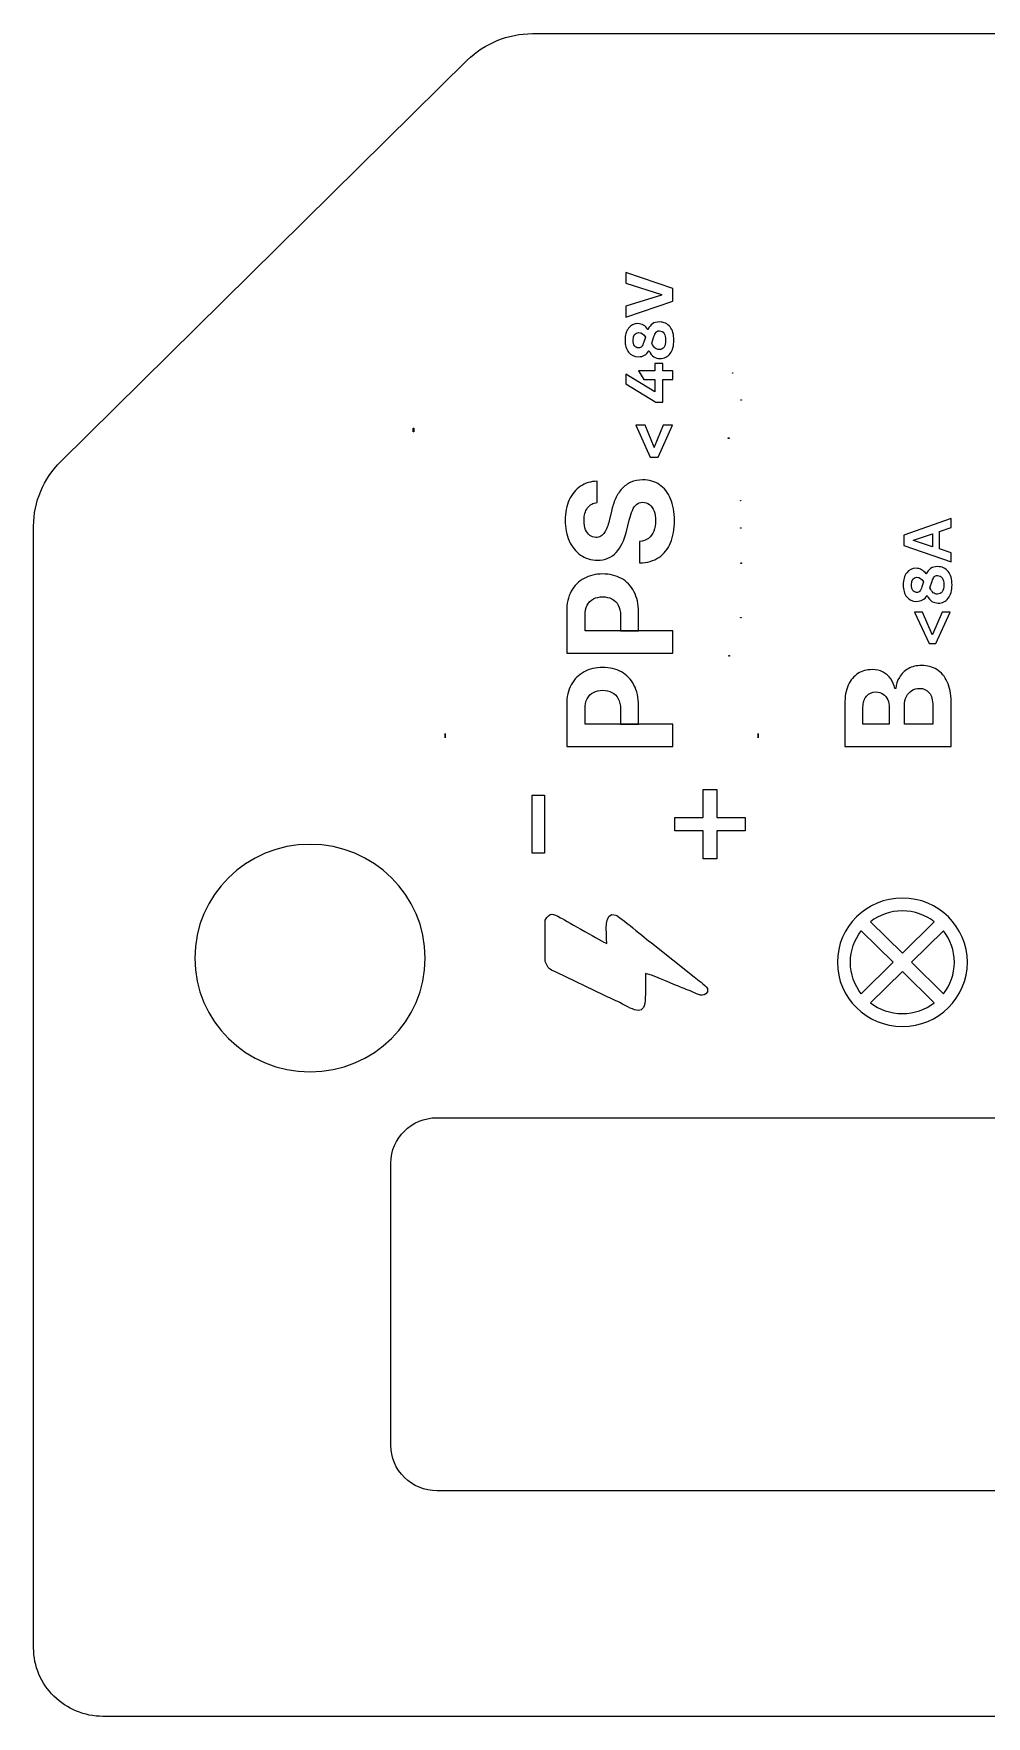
# Model space of a CAD drawing. Header units: millimetres. Extents: x -62 to 62, y -18 to 19.
# Drawn here: x -61.77 to -40.83, y -18.48 to 18.52 of the extents above; entities that cross this region are included whole.
import ezdxf
from ezdxf.lldxf.tags import DXFTag

# ---------------------------------------------------------------- set-up
doc = ezdxf.new("R2010")
doc.units = ezdxf.units.MM
doc.header["$MEASUREMENT"] = 0
doc.header["$XCLIPFRAME"] = 0
doc.layers.add('Layer 1', color=7, linetype='Continuous')
tags = doc.linetypes.add('New Line10', pattern=[0.2, 0.1, -0.1]).pattern_tags.tags
tags[6:7] = [DXFTag(74, 4), DXFTag(75, 0), DXFTag(340, '0'), DXFTag(46, 1.0), DXFTag(50, 0.0), DXFTag(44, 0.0), DXFTag(45, 0.0)]
tags[4:5] = [DXFTag(74, 4), DXFTag(75, 0), DXFTag(340, '0'), DXFTag(46, 1.0), DXFTag(50, 0.0), DXFTag(44, 0.0), DXFTag(45, 0.0)]
tags = doc.linetypes.add('New Line15', pattern=[0.2, 0.1, -0.1]).pattern_tags.tags
tags[6:7] = [DXFTag(74, 4), DXFTag(75, 0), DXFTag(340, '0'), DXFTag(46, 1.0), DXFTag(50, 0.0), DXFTag(44, 0.0), DXFTag(45, 0.0)]
tags[4:5] = [DXFTag(74, 4), DXFTag(75, 0), DXFTag(340, '0'), DXFTag(46, 1.0), DXFTag(50, 0.0), DXFTag(44, 0.0), DXFTag(45, 0.0)]
tags = doc.linetypes.add('New Line16', pattern=[0.2, 0.1, -0.1]).pattern_tags.tags
tags[6:7] = [DXFTag(74, 4), DXFTag(75, 0), DXFTag(340, '0'), DXFTag(46, 1.0), DXFTag(50, 0.0), DXFTag(44, 0.0), DXFTag(45, 0.0)]
tags[4:5] = [DXFTag(74, 4), DXFTag(75, 0), DXFTag(340, '0'), DXFTag(46, 1.0), DXFTag(50, 0.0), DXFTag(44, 0.0), DXFTag(45, 0.0)]
tags = doc.linetypes.add('New Line17', pattern=[0.2, 0.1, -0.1]).pattern_tags.tags
tags[6:7] = [DXFTag(74, 4), DXFTag(75, 0), DXFTag(340, '0'), DXFTag(46, 1.0), DXFTag(50, 0.0), DXFTag(44, 0.0), DXFTag(45, 0.0)]
tags[4:5] = [DXFTag(74, 4), DXFTag(75, 0), DXFTag(340, '0'), DXFTag(46, 1.0), DXFTag(50, 0.0), DXFTag(44, 0.0), DXFTag(45, 0.0)]
tags = doc.linetypes.add('New Line18', pattern=[0.2, 0.1, -0.1]).pattern_tags.tags
tags[6:7] = [DXFTag(74, 4), DXFTag(75, 0), DXFTag(340, '0'), DXFTag(46, 1.0), DXFTag(50, 0.0), DXFTag(44, 0.0), DXFTag(45, 0.0)]
tags[4:5] = [DXFTag(74, 4), DXFTag(75, 0), DXFTag(340, '0'), DXFTag(46, 1.0), DXFTag(50, 0.0), DXFTag(44, 0.0), DXFTag(45, 0.0)]
tags = doc.linetypes.add('New Line19', pattern=[0.2, 0.1, -0.1]).pattern_tags.tags
tags[6:7] = [DXFTag(74, 4), DXFTag(75, 0), DXFTag(340, '0'), DXFTag(46, 1.0), DXFTag(50, 0.0), DXFTag(44, 0.0), DXFTag(45, 0.0)]
tags[4:5] = [DXFTag(74, 4), DXFTag(75, 0), DXFTag(340, '0'), DXFTag(46, 1.0), DXFTag(50, 0.0), DXFTag(44, 0.0), DXFTag(45, 0.0)]
tags = doc.linetypes.add('New Line20', pattern=[0.2, 0.1, -0.1]).pattern_tags.tags
tags[6:7] = [DXFTag(74, 4), DXFTag(75, 0), DXFTag(340, '0'), DXFTag(46, 1.0), DXFTag(50, 0.0), DXFTag(44, 0.0), DXFTag(45, 0.0)]
tags[4:5] = [DXFTag(74, 4), DXFTag(75, 0), DXFTag(340, '0'), DXFTag(46, 1.0), DXFTag(50, 0.0), DXFTag(44, 0.0), DXFTag(45, 0.0)]
tags = doc.linetypes.add('New Line21', pattern=[0.2, 0.1, -0.1]).pattern_tags.tags
tags[6:7] = [DXFTag(74, 4), DXFTag(75, 0), DXFTag(340, '0'), DXFTag(46, 1.0), DXFTag(50, 0.0), DXFTag(44, 0.0), DXFTag(45, 0.0)]
tags[4:5] = [DXFTag(74, 4), DXFTag(75, 0), DXFTag(340, '0'), DXFTag(46, 1.0), DXFTag(50, 0.0), DXFTag(44, 0.0), DXFTag(45, 0.0)]
tags = doc.linetypes.add('New Line26', pattern=[0.2, 0.1, -0.1]).pattern_tags.tags
tags[6:7] = [DXFTag(74, 4), DXFTag(75, 0), DXFTag(340, '0'), DXFTag(46, 1.0), DXFTag(50, 0.0), DXFTag(44, 0.0), DXFTag(45, 0.0)]
tags[4:5] = [DXFTag(74, 4), DXFTag(75, 0), DXFTag(340, '0'), DXFTag(46, 1.0), DXFTag(50, 0.0), DXFTag(44, 0.0), DXFTag(45, 0.0)]
tags = doc.linetypes.add('New Line3', pattern=[0.2, 0.1, -0.1]).pattern_tags.tags
tags[6:7] = [DXFTag(74, 4), DXFTag(75, 0), DXFTag(340, '0'), DXFTag(46, 1.0), DXFTag(50, 0.0), DXFTag(44, 0.0), DXFTag(45, 0.0)]
tags[4:5] = [DXFTag(74, 4), DXFTag(75, 0), DXFTag(340, '0'), DXFTag(46, 1.0), DXFTag(50, 0.0), DXFTag(44, 0.0), DXFTag(45, 0.0)]
tags = doc.linetypes.add('New Line4', pattern=[0.2, 0.1, -0.1]).pattern_tags.tags
tags[6:7] = [DXFTag(74, 4), DXFTag(75, 0), DXFTag(340, '0'), DXFTag(46, 1.0), DXFTag(50, 0.0), DXFTag(44, 0.0), DXFTag(45, 0.0)]
tags[4:5] = [DXFTag(74, 4), DXFTag(75, 0), DXFTag(340, '0'), DXFTag(46, 1.0), DXFTag(50, 0.0), DXFTag(44, 0.0), DXFTag(45, 0.0)]
tags = doc.linetypes.add('New Line5', pattern=[0.2, 0.1, -0.1]).pattern_tags.tags
tags[6:7] = [DXFTag(74, 4), DXFTag(75, 0), DXFTag(340, '0'), DXFTag(46, 1.0), DXFTag(50, 0.0), DXFTag(44, 0.0), DXFTag(45, 0.0)]
tags[4:5] = [DXFTag(74, 4), DXFTag(75, 0), DXFTag(340, '0'), DXFTag(46, 1.0), DXFTag(50, 0.0), DXFTag(44, 0.0), DXFTag(45, 0.0)]
tags = doc.linetypes.add('New Line9', pattern=[0.2, 0.1, -0.1]).pattern_tags.tags
tags[6:7] = [DXFTag(74, 4), DXFTag(75, 0), DXFTag(340, '0'), DXFTag(46, 1.0), DXFTag(50, 0.0), DXFTag(44, 0.0), DXFTag(45, 0.0)]
tags[4:5] = [DXFTag(74, 4), DXFTag(75, 0), DXFTag(340, '0'), DXFTag(46, 1.0), DXFTag(50, 0.0), DXFTag(44, 0.0), DXFTag(45, 0.0)]
picture_1 = doc.add_image_def('image3.png', size_in_pixel=(57, 54))
picture_2 = doc.add_image_def('image4.png', size_in_pixel=(76, 69))
picture_3 = doc.add_image_def('image12.png', size_in_pixel=(70, 34))
picture_4 = doc.add_image_def('image13.png', size_in_pixel=(56, 50))
picture_5 = doc.add_image_def('image14.png', size_in_pixel=(56, 33))
picture_6 = doc.add_image_def('image15.png', size_in_pixel=(57, 52))
picture_7 = doc.add_image_def('image16.png', size_in_pixel=(56, 82))
picture_8 = doc.add_image_def('image17.png', size_in_pixel=(74, 55))
picture_9 = doc.add_image_def('image18.png', size_in_pixel=(7, 515))
picture_10 = doc.add_image_def('image19.png', size_in_pixel=(75, 415))
picture_11 = doc.add_image_def('image20.png', size_in_pixel=(7, 515))

msp = doc.modelspace()

# ---------------------------------------------------------------- linework, layer by layer
at = {"layer": 'Layer 1', "color": 1, "linetype": 'New Line20', "lineweight": 5}
msp.add_open_spline([(-52.241, 17.93), (-51.863, 18.304), (-51.345, 18.516), (-50.809, 18.516)], degree=3, dxfattribs=at)
at = {"layer": 'Layer 1', "color": 1, "linetype": 'New Line21', "lineweight": 5}
msp.add_open_spline([(-50.809, 18.516), (-50.809, 18.516), (50.768, 18.516), (50.768, 18.516)], degree=3, dxfattribs=at)
at = {"layer": 'Layer 1', "color": 1, "linetype": 'New Line19', "lineweight": 5}
msp.add_open_spline([(-61.18, 9.104), (-61.18, 9.104), (-52.241, 17.93), (-52.241, 17.93)], degree=3, dxfattribs=at)
at = {"layer": 'Layer 1'}
for points, knots in [([(-48.758, 12.521), (-48.758, 12.521), (-47.968, 12.769), (-47.968, 12.769), (-47.968, 12.769), (-47.968, 12.769), (-47.968, 12.778), (-47.968, 12.778), (-47.968, 12.778), (-47.968, 12.778), (-48.758, 13.027), (-48.758, 13.027), (-48.758, 13.027), (-48.758, 13.027), (-48.758, 13.267), (-48.758, 13.267), (-48.758, 13.267), (-48.758, 13.267), (-47.719, 12.914), (-47.719, 12.914), (-47.719, 12.914), (-47.719, 12.914), (-47.719, 12.634), (-47.719, 12.634), (-47.719, 12.634), (-47.719, 12.634), (-48.758, 12.28), (-48.758, 12.28), (-48.758, 12.28), (-48.758, 12.28), (-48.758, 12.521), (-48.758, 12.521)], [0, 0, 0, 0, 0.111111, 0.111111, 0.111111, 0.111111, 0.222222, 0.222222, 0.222222, 0.222222, 0.333333, 0.333333, 0.333333, 0.333333, 0.444444, 0.444444, 0.444444, 0.444444, 0.555556, 0.555556, 0.555556, 0.555556, 0.666667, 0.666667, 0.666667, 0.666667, 0.777778, 0.777778, 0.777778, 0.777778, 1, 1, 1, 1]), ([(-47.699, 11.775), (-47.699, 11.652), (-47.726, 11.554), (-47.781, 11.482), (-47.781, 11.482), (-47.836, 11.41), (-47.91, 11.374), (-48.005, 11.374), (-48.005, 11.374), (-48.056, 11.374), (-48.101, 11.387), (-48.141, 11.412), (-48.141, 11.412), (-48.18, 11.438), (-48.215, 11.48), (-48.246, 11.54), (-48.246, 11.54), (-48.246, 11.54), (-48.249, 11.54), (-48.249, 11.54), (-48.249, 11.54), (-48.301, 11.454), (-48.377, 11.412), (-48.477, 11.412), (-48.477, 11.412), (-48.571, 11.412), (-48.643, 11.445), (-48.694, 11.511), (-48.694, 11.511), (-48.747, 11.577), (-48.773, 11.665), (-48.773, 11.775), (-48.773, 11.775), (-48.773, 11.886), (-48.748, 11.974), (-48.696, 12.04), (-48.696, 12.04), (-48.646, 12.106), (-48.577, 12.139), (-48.491, 12.139), (-48.491, 12.139), (-48.399, 12.139), (-48.325, 12.097), (-48.27, 12.014), (-48.27, 12.014), (-48.27, 12.014), (-48.267, 12.014), (-48.267, 12.014), (-48.267, 12.014), (-48.242, 12.068), (-48.209, 12.108), (-48.169, 12.136), (-48.169, 12.136), (-48.128, 12.163), (-48.078, 12.176), (-48.018, 12.176), (-48.018, 12.176), (-47.918, 12.176), (-47.84, 12.14), (-47.783, 12.069), (-47.783, 12.069), (-47.727, 11.998), (-47.699, 11.9), (-47.699, 11.775)], [0, 0, 0, 0, 0.058824, 0.058824, 0.058824, 0.058824, 0.117647, 0.117647, 0.117647, 0.117647, 0.176471, 0.176471, 0.176471, 0.176471, 0.235294, 0.235294, 0.235294, 0.235294, 0.294118, 0.294118, 0.294118, 0.294118, 0.352941, 0.352941, 0.352941, 0.352941, 0.411765, 0.411765, 0.411765, 0.411765, 0.470588, 0.470588, 0.470588, 0.470588, 0.529412, 0.529412, 0.529412, 0.529412, 0.588235, 0.588235, 0.588235, 0.588235, 0.647059, 0.647059, 0.647059, 0.647059, 0.705882, 0.705882, 0.705882, 0.705882, 0.764706, 0.764706, 0.764706, 0.764706, 0.823529, 0.823529, 0.823529, 0.823529, 0.882353, 0.882353, 0.882353, 0.882353, 1, 1, 1, 1]), ([(-48.326, 11.842), (-48.362, 11.909), (-48.411, 11.942), (-48.471, 11.942), (-48.471, 11.942), (-48.552, 11.942), (-48.593, 11.887), (-48.593, 11.775), (-48.593, 11.775), (-48.593, 11.723), (-48.583, 11.682), (-48.563, 11.652), (-48.563, 11.652), (-48.543, 11.623), (-48.515, 11.608), (-48.477, 11.608), (-48.477, 11.608), (-48.449, 11.608), (-48.425, 11.618), (-48.407, 11.637), (-48.407, 11.637), (-48.389, 11.658), (-48.374, 11.689), (-48.361, 11.73), (-48.361, 11.73), (-48.361, 11.73), (-48.326, 11.842), (-48.326, 11.842)], [0, 0, 0, 0, 0.125, 0.125, 0.125, 0.125, 0.25, 0.25, 0.25, 0.25, 0.375, 0.375, 0.375, 0.375, 0.5, 0.5, 0.5, 0.5, 0.625, 0.625, 0.625, 0.625, 0.75, 0.75, 0.75, 0.75, 1, 1, 1, 1]), ([(-47.88, 11.775), (-47.88, 11.84), (-47.892, 11.89), (-47.916, 11.926), (-47.916, 11.926), (-47.941, 11.962), (-47.975, 11.98), (-48.019, 11.98), (-48.019, 11.98), (-48.051, 11.98), (-48.076, 11.97), (-48.093, 11.949), (-48.093, 11.949), (-48.111, 11.928), (-48.125, 11.898), (-48.138, 11.858), (-48.138, 11.858), (-48.138, 11.858), (-48.185, 11.707), (-48.185, 11.707), (-48.185, 11.707), (-48.162, 11.659), (-48.138, 11.625), (-48.111, 11.603), (-48.111, 11.603), (-48.085, 11.582), (-48.055, 11.571), (-48.021, 11.571), (-48.021, 11.571), (-47.975, 11.571), (-47.94, 11.588), (-47.916, 11.623), (-47.916, 11.623), (-47.892, 11.658), (-47.88, 11.709), (-47.88, 11.775)], [0, 0, 0, 0, 0.1, 0.1, 0.1, 0.1, 0.2, 0.2, 0.2, 0.2, 0.3, 0.3, 0.3, 0.3, 0.4, 0.4, 0.4, 0.4, 0.5, 0.5, 0.5, 0.5, 0.6, 0.6, 0.6, 0.6, 0.7, 0.7, 0.7, 0.7, 0.8, 0.8, 0.8, 0.8, 1, 1, 1, 1]), ([(-47.719, 10.91), (-47.719, 10.91), (-47.942, 10.91), (-47.942, 10.91), (-47.942, 10.91), (-47.942, 10.91), (-47.942, 10.41), (-47.942, 10.41), (-47.942, 10.41), (-47.942, 10.41), (-48.093, 10.41), (-48.093, 10.41), (-48.093, 10.41), (-48.093, 10.41), (-48.754, 10.814), (-48.754, 10.814), (-48.754, 10.814), (-48.754, 10.814), (-48.754, 11.03), (-48.754, 11.03), (-48.754, 11.03), (-48.754, 11.03), (-48.12, 10.642), (-48.12, 10.642), (-48.12, 10.642), (-48.12, 10.642), (-48.12, 10.91), (-48.12, 10.91), (-48.12, 10.91), (-48.12, 10.91), (-48.362, 10.91), (-48.362, 10.91), (-48.362, 10.91), (-48.362, 10.91), (-48.477, 11.105), (-48.477, 11.105), (-48.477, 11.105), (-48.477, 11.105), (-48.12, 11.105), (-48.12, 11.105), (-48.12, 11.105), (-48.12, 11.105), (-48.12, 11.261), (-48.12, 11.261), (-48.12, 11.261), (-48.12, 11.261), (-47.942, 11.261), (-47.942, 11.261), (-47.942, 11.261), (-47.942, 11.261), (-47.942, 11.105), (-47.942, 11.105), (-47.942, 11.105), (-47.942, 11.105), (-47.719, 11.105), (-47.719, 11.105), (-47.719, 11.105), (-47.719, 11.105), (-47.719, 10.91), (-47.719, 10.91)], [0, 0, 0, 0, 0.0625, 0.0625, 0.0625, 0.0625, 0.125, 0.125, 0.125, 0.125, 0.1875, 0.1875, 0.1875, 0.1875, 0.25, 0.25, 0.25, 0.25, 0.3125, 0.3125, 0.3125, 0.3125, 0.375, 0.375, 0.375, 0.375, 0.4375, 0.4375, 0.4375, 0.4375, 0.5, 0.5, 0.5, 0.5, 0.5625, 0.5625, 0.5625, 0.5625, 0.625, 0.625, 0.625, 0.625, 0.6875, 0.6875, 0.6875, 0.6875, 0.75, 0.75, 0.75, 0.75, 0.8125, 0.8125, 0.8125, 0.8125, 0.875, 0.875, 0.875, 0.875, 1, 1, 1, 1]), ([(-48.045, 9.204), (-48.045, 9.204), (-48.223, 9.204), (-48.223, 9.204), (-48.223, 9.204), (-48.223, 9.204), (-48.538, 9.91), (-48.538, 9.91), (-48.538, 9.91), (-48.538, 9.91), (-48.332, 9.91), (-48.332, 9.91), (-48.332, 9.91), (-48.332, 9.91), (-48.136, 9.427), (-48.136, 9.427), (-48.136, 9.427), (-48.136, 9.427), (-48.147, 9.433), (-48.147, 9.433), (-48.147, 9.433), (-48.147, 9.433), (-48.121, 9.433), (-48.121, 9.433), (-48.121, 9.433), (-48.121, 9.433), (-48.132, 9.427), (-48.132, 9.427), (-48.132, 9.427), (-48.132, 9.427), (-47.936, 9.91), (-47.936, 9.91), (-47.936, 9.91), (-47.936, 9.91), (-47.73, 9.91), (-47.73, 9.91), (-47.73, 9.91), (-47.73, 9.91), (-48.045, 9.204), (-48.045, 9.204)], [0, 0, 0, 0, 0.090909, 0.090909, 0.090909, 0.090909, 0.181818, 0.181818, 0.181818, 0.181818, 0.272727, 0.272727, 0.272727, 0.272727, 0.363636, 0.363636, 0.363636, 0.363636, 0.454545, 0.454545, 0.454545, 0.454545, 0.545455, 0.545455, 0.545455, 0.545455, 0.636364, 0.636364, 0.636364, 0.636364, 0.727273, 0.727273, 0.727273, 0.727273, 0.818182, 0.818182, 0.818182, 0.818182, 1, 1, 1, 1]), ([(-49.384, 8.205), (-49.476, 8.196), (-49.547, 8.158), (-49.598, 8.089), (-49.598, 8.089), (-49.649, 8.021), (-49.675, 7.928), (-49.675, 7.811), (-49.675, 7.811), (-49.675, 7.731), (-49.663, 7.664), (-49.641, 7.609), (-49.641, 7.609), (-49.619, 7.554), (-49.588, 7.512), (-49.548, 7.483), (-49.548, 7.483), (-49.509, 7.454), (-49.464, 7.44), (-49.413, 7.44), (-49.413, 7.44), (-49.372, 7.438), (-49.335, 7.447), (-49.304, 7.466), (-49.304, 7.466), (-49.273, 7.485), (-49.246, 7.512), (-49.223, 7.546), (-49.223, 7.546), (-49.201, 7.58), (-49.181, 7.619), (-49.165, 7.663), (-49.165, 7.663), (-49.149, 7.707), (-49.135, 7.755), (-49.123, 7.805), (-49.123, 7.805), (-49.123, 7.805), (-49.073, 8.013), (-49.073, 8.013), (-49.073, 8.013), (-49.05, 8.113), (-49.02, 8.206), (-48.982, 8.29), (-48.982, 8.29), (-48.944, 8.374), (-48.897, 8.447), (-48.842, 8.509), (-48.842, 8.509), (-48.786, 8.57), (-48.721, 8.618), (-48.645, 8.652), (-48.645, 8.652), (-48.57, 8.687), (-48.484, 8.704), (-48.386, 8.705), (-48.386, 8.705), (-48.243, 8.704), (-48.119, 8.668), (-48.014, 8.597), (-48.014, 8.597), (-47.91, 8.526), (-47.829, 8.424), (-47.771, 8.29), (-47.771, 8.29), (-47.714, 8.157), (-47.685, 7.997), (-47.685, 7.809), (-47.685, 7.809), (-47.685, 7.622), (-47.714, 7.46), (-47.772, 7.321), (-47.772, 7.321), (-47.83, 7.184), (-47.916, 7.077), (-48.029, 6.999), (-48.029, 6.999), (-48.143, 6.922), (-48.284, 6.882), (-48.452, 6.878), (-48.452, 6.878), (-48.452, 6.878), (-48.452, 7.351), (-48.452, 7.351), (-48.452, 7.351), (-48.374, 7.356), (-48.309, 7.378), (-48.256, 7.417), (-48.256, 7.417), (-48.204, 7.457), (-48.165, 7.51), (-48.139, 7.576), (-48.139, 7.576), (-48.113, 7.643), (-48.1, 7.719), (-48.1, 7.803), (-48.1, 7.803), (-48.1, 7.886), (-48.112, 7.957), (-48.136, 8.018), (-48.136, 8.018), (-48.161, 8.08), (-48.194, 8.127), (-48.238, 8.161), (-48.238, 8.161), (-48.281, 8.195), (-48.331, 8.212), (-48.387, 8.212), (-48.387, 8.212), (-48.44, 8.212), (-48.484, 8.197), (-48.52, 8.166), (-48.52, 8.166), (-48.556, 8.136), (-48.586, 8.091), (-48.611, 8.033), (-48.611, 8.033), (-48.636, 7.975), (-48.659, 7.904), (-48.68, 7.82), (-48.68, 7.82), (-48.68, 7.82), (-48.744, 7.568), (-48.744, 7.568), (-48.744, 7.568), (-48.791, 7.374), (-48.866, 7.22), (-48.968, 7.107), (-48.968, 7.107), (-49.07, 6.995), (-49.208, 6.939), (-49.38, 6.939), (-49.38, 6.939), (-49.522, 6.939), (-49.646, 6.976), (-49.751, 7.051), (-49.751, 7.051), (-49.857, 7.127), (-49.94, 7.231), (-49.999, 7.363), (-49.999, 7.363), (-50.058, 7.495), (-50.088, 7.646), (-50.088, 7.814), (-50.088, 7.814), (-50.088, 7.986), (-50.058, 8.135), (-49.999, 8.263), (-49.999, 8.263), (-49.94, 8.391), (-49.857, 8.491), (-49.751, 8.563), (-49.751, 8.563), (-49.646, 8.634), (-49.523, 8.671), (-49.384, 8.673), (-49.384, 8.673), (-49.384, 8.673), (-49.384, 8.205), (-49.384, 8.205)], [0, 0, 0, 0, 0.02439, 0.02439, 0.02439, 0.02439, 0.04878, 0.04878, 0.04878, 0.04878, 0.073171, 0.073171, 0.073171, 0.073171, 0.097561, 0.097561, 0.097561, 0.097561, 0.121951, 0.121951, 0.121951, 0.121951, 0.146341, 0.146341, 0.146341, 0.146341, 0.170732, 0.170732, 0.170732, 0.170732, 0.195122, 0.195122, 0.195122, 0.195122, 0.219512, 0.219512, 0.219512, 0.219512, 0.243902, 0.243902, 0.243902, 0.243902, 0.268293, 0.268293, 0.268293, 0.268293, 0.292683, 0.292683, 0.292683, 0.292683, 0.317073, 0.317073, 0.317073, 0.317073, 0.341463, 0.341463, 0.341463, 0.341463, 0.365854, 0.365854, 0.365854, 0.365854, 0.390244, 0.390244, 0.390244, 0.390244, 0.414634, 0.414634, 0.414634, 0.414634, 0.439024, 0.439024, 0.439024, 0.439024, 0.463415, 0.463415, 0.463415, 0.463415, 0.487805, 0.487805, 0.487805, 0.487805, 0.512195, 0.512195, 0.512195, 0.512195, 0.536585, 0.536585, 0.536585, 0.536585, 0.560976, 0.560976, 0.560976, 0.560976, 0.585366, 0.585366, 0.585366, 0.585366, 0.609756, 0.609756, 0.609756, 0.609756, 0.634146, 0.634146, 0.634146, 0.634146, 0.658537, 0.658537, 0.658537, 0.658537, 0.682927, 0.682927, 0.682927, 0.682927, 0.707317, 0.707317, 0.707317, 0.707317, 0.731707, 0.731707, 0.731707, 0.731707, 0.756098, 0.756098, 0.756098, 0.756098, 0.780488, 0.780488, 0.780488, 0.780488, 0.804878, 0.804878, 0.804878, 0.804878, 0.829268, 0.829268, 0.829268, 0.829268, 0.853659, 0.853659, 0.853659, 0.853659, 0.878049, 0.878049, 0.878049, 0.878049, 0.902439, 0.902439, 0.902439, 0.902439, 0.926829, 0.926829, 0.926829, 0.926829, 0.95122, 0.95122, 0.95122, 0.95122, 1, 1, 1, 1]), ([(-41.861, 7.571), (-41.861, 7.571), (-41.861, 7.185), (-41.861, 7.185), (-41.861, 7.185), (-41.861, 7.185), (-41.605, 7.1), (-41.605, 7.1), (-41.605, 7.1), (-41.605, 7.1), (-41.605, 6.902), (-41.605, 6.902), (-41.605, 6.902), (-41.605, 6.902), (-42.644, 7.263), (-42.644, 7.263), (-42.644, 7.263), (-42.644, 7.263), (-42.644, 7.492), (-42.644, 7.492), (-42.644, 7.492), (-42.644, 7.492), (-41.605, 7.854), (-41.605, 7.854), (-41.605, 7.854), (-41.605, 7.854), (-41.605, 7.656), (-41.605, 7.656), (-41.605, 7.656), (-41.605, 7.656), (-41.861, 7.571), (-41.861, 7.571)], [0, 0, 0, 0, 0.111111, 0.111111, 0.111111, 0.111111, 0.222222, 0.222222, 0.222222, 0.222222, 0.333333, 0.333333, 0.333333, 0.333333, 0.444444, 0.444444, 0.444444, 0.444444, 0.555556, 0.555556, 0.555556, 0.555556, 0.666667, 0.666667, 0.666667, 0.666667, 0.777778, 0.777778, 0.777778, 0.777778, 1, 1, 1, 1]), ([(-42.012, 7.235), (-42.012, 7.235), (-42.012, 7.52), (-42.012, 7.52), (-42.012, 7.52), (-42.012, 7.52), (-42.43, 7.381), (-42.43, 7.381), (-42.43, 7.381), (-42.43, 7.381), (-42.43, 7.373), (-42.43, 7.373), (-42.43, 7.373), (-42.43, 7.373), (-42.012, 7.235), (-42.012, 7.235)], [0, 0, 0, 0, 0.2, 0.2, 0.2, 0.2, 0.4, 0.4, 0.4, 0.4, 0.6, 0.6, 0.6, 0.6, 1, 1, 1, 1]), ([(-41.585, 6.396), (-41.585, 6.273), (-41.612, 6.175), (-41.667, 6.102), (-41.667, 6.102), (-41.722, 6.031), (-41.796, 5.995), (-41.89, 5.995), (-41.89, 5.995), (-41.942, 5.995), (-41.987, 6.008), (-42.027, 6.033), (-42.027, 6.033), (-42.066, 6.059), (-42.101, 6.101), (-42.132, 6.161), (-42.132, 6.161), (-42.132, 6.161), (-42.135, 6.161), (-42.135, 6.161), (-42.135, 6.161), (-42.187, 6.075), (-42.263, 6.033), (-42.364, 6.033), (-42.364, 6.033), (-42.457, 6.033), (-42.529, 6.066), (-42.58, 6.132), (-42.58, 6.132), (-42.633, 6.198), (-42.659, 6.286), (-42.659, 6.396), (-42.659, 6.396), (-42.659, 6.506), (-42.633, 6.595), (-42.582, 6.661), (-42.582, 6.661), (-42.532, 6.727), (-42.463, 6.76), (-42.377, 6.76), (-42.377, 6.76), (-42.285, 6.76), (-42.211, 6.718), (-42.157, 6.635), (-42.157, 6.635), (-42.157, 6.635), (-42.153, 6.635), (-42.153, 6.635), (-42.153, 6.635), (-42.128, 6.689), (-42.095, 6.729), (-42.055, 6.756), (-42.055, 6.756), (-42.014, 6.784), (-41.964, 6.797), (-41.904, 6.797), (-41.904, 6.797), (-41.804, 6.797), (-41.726, 6.761), (-41.669, 6.69), (-41.669, 6.69), (-41.613, 6.619), (-41.585, 6.521), (-41.585, 6.396)], [0, 0, 0, 0, 0.058824, 0.058824, 0.058824, 0.058824, 0.117647, 0.117647, 0.117647, 0.117647, 0.176471, 0.176471, 0.176471, 0.176471, 0.235294, 0.235294, 0.235294, 0.235294, 0.294118, 0.294118, 0.294118, 0.294118, 0.352941, 0.352941, 0.352941, 0.352941, 0.411765, 0.411765, 0.411765, 0.411765, 0.470588, 0.470588, 0.470588, 0.470588, 0.529412, 0.529412, 0.529412, 0.529412, 0.588235, 0.588235, 0.588235, 0.588235, 0.647059, 0.647059, 0.647059, 0.647059, 0.705882, 0.705882, 0.705882, 0.705882, 0.764706, 0.764706, 0.764706, 0.764706, 0.823529, 0.823529, 0.823529, 0.823529, 0.882353, 0.882353, 0.882353, 0.882353, 1, 1, 1, 1]), ([(-47.719, 4.897), (-47.719, 4.897), (-50.056, 4.897), (-50.056, 4.897), (-50.056, 4.897), (-50.056, 4.897), (-50.056, 5.808), (-50.056, 5.808), (-50.056, 5.808), (-50.056, 5.983), (-50.022, 6.132), (-49.955, 6.256), (-49.955, 6.256), (-49.888, 6.379), (-49.794, 6.473), (-49.675, 6.537), (-49.675, 6.537), (-49.556, 6.603), (-49.419, 6.636), (-49.264, 6.636), (-49.264, 6.636), (-49.109, 6.636), (-48.972, 6.603), (-48.853, 6.537), (-48.853, 6.537), (-48.734, 6.47), (-48.642, 6.374), (-48.576, 6.249), (-48.576, 6.249), (-48.51, 6.124), (-48.477, 5.973), (-48.477, 5.796), (-48.477, 5.796), (-48.477, 5.796), (-48.477, 5.385), (-48.477, 5.385), (-48.477, 5.385), (-48.477, 5.385), (-48.873, 5.385), (-48.873, 5.385), (-48.873, 5.385), (-48.873, 5.385), (-48.873, 5.717), (-48.873, 5.717), (-48.873, 5.717), (-48.873, 5.811), (-48.889, 5.888), (-48.922, 5.949), (-48.922, 5.949), (-48.955, 6.011), (-49.001, 6.056), (-49.06, 6.087), (-49.06, 6.087), (-49.119, 6.117), (-49.187, 6.133), (-49.264, 6.133), (-49.264, 6.133), (-49.342, 6.133), (-49.409, 6.117), (-49.467, 6.087), (-49.467, 6.087), (-49.526, 6.056), (-49.571, 6.011), (-49.603, 5.949), (-49.603, 5.949), (-49.636, 5.887), (-49.652, 5.809), (-49.652, 5.714), (-49.652, 5.714), (-49.652, 5.714), (-49.652, 5.385), (-49.652, 5.385), (-49.652, 5.385), (-49.652, 5.385), (-47.719, 5.385), (-47.719, 5.385), (-47.719, 5.385), (-47.719, 5.385), (-47.719, 4.897), (-47.719, 4.897)], [0, 0, 0, 0, 0.047619, 0.047619, 0.047619, 0.047619, 0.095238, 0.095238, 0.095238, 0.095238, 0.142857, 0.142857, 0.142857, 0.142857, 0.190476, 0.190476, 0.190476, 0.190476, 0.238095, 0.238095, 0.238095, 0.238095, 0.285714, 0.285714, 0.285714, 0.285714, 0.333333, 0.333333, 0.333333, 0.333333, 0.380952, 0.380952, 0.380952, 0.380952, 0.428571, 0.428571, 0.428571, 0.428571, 0.47619, 0.47619, 0.47619, 0.47619, 0.52381, 0.52381, 0.52381, 0.52381, 0.571429, 0.571429, 0.571429, 0.571429, 0.619048, 0.619048, 0.619048, 0.619048, 0.666667, 0.666667, 0.666667, 0.666667, 0.714286, 0.714286, 0.714286, 0.714286, 0.761905, 0.761905, 0.761905, 0.761905, 0.809524, 0.809524, 0.809524, 0.809524, 0.857143, 0.857143, 0.857143, 0.857143, 0.904762, 0.904762, 0.904762, 0.904762, 1, 1, 1, 1]), ([(-42.212, 6.463), (-42.249, 6.53), (-42.297, 6.563), (-42.357, 6.563), (-42.357, 6.563), (-42.438, 6.563), (-42.479, 6.508), (-42.479, 6.396), (-42.479, 6.396), (-42.479, 6.344), (-42.469, 6.303), (-42.449, 6.273), (-42.449, 6.273), (-42.429, 6.244), (-42.401, 6.229), (-42.364, 6.229), (-42.364, 6.229), (-42.335, 6.229), (-42.312, 6.239), (-42.293, 6.258), (-42.293, 6.258), (-42.276, 6.279), (-42.26, 6.31), (-42.247, 6.351), (-42.247, 6.351), (-42.247, 6.351), (-42.212, 6.463), (-42.212, 6.463)], [0, 0, 0, 0, 0.125, 0.125, 0.125, 0.125, 0.25, 0.25, 0.25, 0.25, 0.375, 0.375, 0.375, 0.375, 0.5, 0.5, 0.5, 0.5, 0.625, 0.625, 0.625, 0.625, 0.75, 0.75, 0.75, 0.75, 1, 1, 1, 1]), ([(-41.766, 6.396), (-41.766, 6.461), (-41.778, 6.511), (-41.802, 6.547), (-41.802, 6.547), (-41.827, 6.583), (-41.861, 6.601), (-41.905, 6.601), (-41.905, 6.601), (-41.937, 6.601), (-41.962, 6.59), (-41.979, 6.57), (-41.979, 6.57), (-41.997, 6.549), (-42.011, 6.519), (-42.023, 6.479), (-42.023, 6.479), (-42.023, 6.479), (-42.071, 6.328), (-42.071, 6.328), (-42.071, 6.328), (-42.048, 6.28), (-42.023, 6.246), (-41.997, 6.224), (-41.997, 6.224), (-41.971, 6.202), (-41.941, 6.192), (-41.907, 6.192), (-41.907, 6.192), (-41.861, 6.192), (-41.826, 6.209), (-41.802, 6.244), (-41.802, 6.244), (-41.778, 6.279), (-41.766, 6.33), (-41.766, 6.396)], [0, 0, 0, 0, 0.1, 0.1, 0.1, 0.1, 0.2, 0.2, 0.2, 0.2, 0.3, 0.3, 0.3, 0.3, 0.4, 0.4, 0.4, 0.4, 0.5, 0.5, 0.5, 0.5, 0.6, 0.6, 0.6, 0.6, 0.7, 0.7, 0.7, 0.7, 0.8, 0.8, 0.8, 0.8, 1, 1, 1, 1]), ([(-41.944, 5.108), (-41.944, 5.108), (-42.09, 5.108), (-42.09, 5.108), (-42.09, 5.108), (-42.09, 5.108), (-42.411, 5.793), (-42.411, 5.793), (-42.411, 5.793), (-42.411, 5.793), (-42.231, 5.793), (-42.231, 5.793), (-42.231, 5.793), (-42.231, 5.793), (-42.019, 5.306), (-42.019, 5.306), (-42.019, 5.306), (-42.019, 5.306), (-42.029, 5.312), (-42.029, 5.312), (-42.029, 5.312), (-42.029, 5.312), (-42.005, 5.312), (-42.005, 5.312), (-42.005, 5.312), (-42.005, 5.312), (-42.015, 5.306), (-42.015, 5.306), (-42.015, 5.306), (-42.015, 5.306), (-41.803, 5.793), (-41.803, 5.793), (-41.803, 5.793), (-41.803, 5.793), (-41.623, 5.793), (-41.623, 5.793), (-41.623, 5.793), (-41.623, 5.793), (-41.944, 5.108), (-41.944, 5.108)], [0, 0, 0, 0, 0.090909, 0.090909, 0.090909, 0.090909, 0.181818, 0.181818, 0.181818, 0.181818, 0.272727, 0.272727, 0.272727, 0.272727, 0.363636, 0.363636, 0.363636, 0.363636, 0.454545, 0.454545, 0.454545, 0.454545, 0.545455, 0.545455, 0.545455, 0.545455, 0.636364, 0.636364, 0.636364, 0.636364, 0.727273, 0.727273, 0.727273, 0.727273, 0.818182, 0.818182, 0.818182, 0.818182, 1, 1, 1, 1]), ([(-47.719, 2.841), (-47.719, 2.841), (-50.056, 2.841), (-50.056, 2.841), (-50.056, 2.841), (-50.056, 2.841), (-50.056, 3.752), (-50.056, 3.752), (-50.056, 3.752), (-50.056, 3.928), (-50.022, 4.077), (-49.955, 4.2), (-49.955, 4.2), (-49.888, 4.323), (-49.794, 4.417), (-49.675, 4.482), (-49.675, 4.482), (-49.556, 4.547), (-49.419, 4.58), (-49.264, 4.58), (-49.264, 4.58), (-49.109, 4.58), (-48.972, 4.547), (-48.853, 4.481), (-48.853, 4.481), (-48.734, 4.415), (-48.642, 4.319), (-48.576, 4.193), (-48.576, 4.193), (-48.51, 4.068), (-48.477, 3.917), (-48.477, 3.74), (-48.477, 3.74), (-48.477, 3.74), (-48.477, 3.33), (-48.477, 3.33), (-48.477, 3.33), (-48.477, 3.33), (-48.873, 3.33), (-48.873, 3.33), (-48.873, 3.33), (-48.873, 3.33), (-48.873, 3.661), (-48.873, 3.661), (-48.873, 3.661), (-48.873, 3.755), (-48.889, 3.832), (-48.922, 3.893), (-48.922, 3.893), (-48.955, 3.955), (-49.001, 4.001), (-49.06, 4.031), (-49.06, 4.031), (-49.119, 4.062), (-49.187, 4.077), (-49.264, 4.077), (-49.264, 4.077), (-49.342, 4.077), (-49.409, 4.062), (-49.467, 4.031), (-49.467, 4.031), (-49.526, 4.001), (-49.571, 3.955), (-49.603, 3.893), (-49.603, 3.893), (-49.636, 3.832), (-49.652, 3.753), (-49.652, 3.659), (-49.652, 3.659), (-49.652, 3.659), (-49.652, 3.33), (-49.652, 3.33), (-49.652, 3.33), (-49.652, 3.33), (-47.719, 3.33), (-47.719, 3.33), (-47.719, 3.33), (-47.719, 3.33), (-47.719, 2.841), (-47.719, 2.841)], [0, 0, 0, 0, 0.047619, 0.047619, 0.047619, 0.047619, 0.095238, 0.095238, 0.095238, 0.095238, 0.142857, 0.142857, 0.142857, 0.142857, 0.190476, 0.190476, 0.190476, 0.190476, 0.238095, 0.238095, 0.238095, 0.238095, 0.285714, 0.285714, 0.285714, 0.285714, 0.333333, 0.333333, 0.333333, 0.333333, 0.380952, 0.380952, 0.380952, 0.380952, 0.428571, 0.428571, 0.428571, 0.428571, 0.47619, 0.47619, 0.47619, 0.47619, 0.52381, 0.52381, 0.52381, 0.52381, 0.571429, 0.571429, 0.571429, 0.571429, 0.619048, 0.619048, 0.619048, 0.619048, 0.666667, 0.666667, 0.666667, 0.666667, 0.714286, 0.714286, 0.714286, 0.714286, 0.761905, 0.761905, 0.761905, 0.761905, 0.809524, 0.809524, 0.809524, 0.809524, 0.857143, 0.857143, 0.857143, 0.857143, 0.904762, 0.904762, 0.904762, 0.904762, 1, 1, 1, 1]), ([(-41.605, 2.841), (-41.605, 2.841), (-43.942, 2.841), (-43.942, 2.841), (-43.942, 2.841), (-43.942, 2.841), (-43.942, 3.766), (-43.942, 3.766), (-43.942, 3.766), (-43.942, 3.936), (-43.917, 4.077), (-43.866, 4.191), (-43.866, 4.191), (-43.815, 4.304), (-43.744, 4.39), (-43.653, 4.447), (-43.653, 4.447), (-43.563, 4.504), (-43.46, 4.532), (-43.343, 4.532), (-43.343, 4.532), (-43.252, 4.532), (-43.171, 4.514), (-43.102, 4.478), (-43.102, 4.478), (-43.034, 4.442), (-42.977, 4.393), (-42.933, 4.33), (-42.933, 4.33), (-42.89, 4.267), (-42.859, 4.196), (-42.841, 4.115), (-42.841, 4.115), (-42.841, 4.115), (-42.818, 4.115), (-42.818, 4.115), (-42.818, 4.115), (-42.814, 4.203), (-42.789, 4.286), (-42.743, 4.362), (-42.743, 4.362), (-42.696, 4.44), (-42.631, 4.503), (-42.547, 4.551), (-42.547, 4.551), (-42.464, 4.599), (-42.365, 4.623), (-42.251, 4.623), (-42.251, 4.623), (-42.127, 4.623), (-42.016, 4.592), (-41.919, 4.532), (-41.919, 4.532), (-41.822, 4.471), (-41.745, 4.382), (-41.689, 4.264), (-41.689, 4.264), (-41.633, 4.146), (-41.605, 4.001), (-41.605, 3.828), (-41.605, 3.828), (-41.605, 3.828), (-41.605, 2.841), (-41.605, 2.841)], [0, 0, 0, 0, 0.058824, 0.058824, 0.058824, 0.058824, 0.117647, 0.117647, 0.117647, 0.117647, 0.176471, 0.176471, 0.176471, 0.176471, 0.235294, 0.235294, 0.235294, 0.235294, 0.294118, 0.294118, 0.294118, 0.294118, 0.352941, 0.352941, 0.352941, 0.352941, 0.411765, 0.411765, 0.411765, 0.411765, 0.470588, 0.470588, 0.470588, 0.470588, 0.529412, 0.529412, 0.529412, 0.529412, 0.588235, 0.588235, 0.588235, 0.588235, 0.647059, 0.647059, 0.647059, 0.647059, 0.705882, 0.705882, 0.705882, 0.705882, 0.764706, 0.764706, 0.764706, 0.764706, 0.823529, 0.823529, 0.823529, 0.823529, 0.882353, 0.882353, 0.882353, 0.882353, 1, 1, 1, 1]), ([(-42.009, 3.33), (-42.009, 3.33), (-42.009, 3.728), (-42.009, 3.728), (-42.009, 3.728), (-42.009, 3.864), (-42.035, 3.963), (-42.087, 4.025), (-42.087, 4.025), (-42.141, 4.088), (-42.212, 4.119), (-42.3, 4.119), (-42.3, 4.119), (-42.364, 4.119), (-42.422, 4.103), (-42.471, 4.072), (-42.471, 4.072), (-42.52, 4.042), (-42.559, 3.998), (-42.587, 3.941), (-42.587, 3.941), (-42.615, 3.884), (-42.63, 3.817), (-42.63, 3.739), (-42.63, 3.739), (-42.63, 3.739), (-42.63, 3.33), (-42.63, 3.33), (-42.63, 3.33), (-42.63, 3.33), (-42.009, 3.33), (-42.009, 3.33)], [0, 0, 0, 0, 0.111111, 0.111111, 0.111111, 0.111111, 0.222222, 0.222222, 0.222222, 0.222222, 0.333333, 0.333333, 0.333333, 0.333333, 0.444444, 0.444444, 0.444444, 0.444444, 0.555556, 0.555556, 0.555556, 0.555556, 0.666667, 0.666667, 0.666667, 0.666667, 0.777778, 0.777778, 0.777778, 0.777778, 1, 1, 1, 1]), ([(-42.964, 3.33), (-42.964, 3.33), (-42.964, 3.692), (-42.964, 3.692), (-42.964, 3.692), (-42.964, 3.758), (-42.976, 3.818), (-42.999, 3.87), (-42.999, 3.87), (-43.024, 3.922), (-43.058, 3.964), (-43.102, 3.994), (-43.102, 3.994), (-43.146, 4.024), (-43.199, 4.04), (-43.261, 4.04), (-43.261, 4.04), (-43.345, 4.04), (-43.413, 4.01), (-43.465, 3.951), (-43.465, 3.951), (-43.517, 3.892), (-43.543, 3.809), (-43.543, 3.7), (-43.543, 3.7), (-43.543, 3.7), (-43.543, 3.33), (-43.543, 3.33), (-43.543, 3.33), (-43.543, 3.33), (-42.964, 3.33), (-42.964, 3.33)], [0, 0, 0, 0, 0.111111, 0.111111, 0.111111, 0.111111, 0.222222, 0.222222, 0.222222, 0.222222, 0.333333, 0.333333, 0.333333, 0.333333, 0.444444, 0.444444, 0.444444, 0.444444, 0.555556, 0.555556, 0.555556, 0.555556, 0.666667, 0.666667, 0.666667, 0.666667, 0.777778, 0.777778, 0.777778, 0.777778, 1, 1, 1, 1]), ([(-47.675, 0.985), (-47.675, 0.985), (-47.055, 0.985), (-47.055, 0.985), (-47.055, 0.985), (-47.055, 0.985), (-47.055, 0.372), (-47.055, 0.372), (-47.055, 0.372), (-47.055, 0.372), (-46.753, 0.372), (-46.753, 0.372), (-46.753, 0.372), (-46.753, 0.372), (-46.753, 0.985), (-46.753, 0.985), (-46.753, 0.985), (-46.753, 0.985), (-46.133, 0.985), (-46.133, 0.985), (-46.133, 0.985), (-46.133, 0.985), (-46.133, 1.283), (-46.133, 1.283), (-46.133, 1.283), (-46.133, 1.283), (-46.753, 1.283), (-46.753, 1.283), (-46.753, 1.283), (-46.753, 1.283), (-46.753, 1.896), (-46.753, 1.896), (-46.753, 1.896), (-46.753, 1.896), (-47.055, 1.896), (-47.055, 1.896), (-47.055, 1.896), (-47.055, 1.896), (-47.055, 1.283), (-47.055, 1.283), (-47.055, 1.283), (-47.055, 1.283), (-47.675, 1.283), (-47.675, 1.283), (-47.675, 1.283), (-47.675, 1.283), (-47.675, 0.985), (-47.675, 0.985)], [0, 0, 0, 0, 0.076923, 0.076923, 0.076923, 0.076923, 0.153846, 0.153846, 0.153846, 0.153846, 0.230769, 0.230769, 0.230769, 0.230769, 0.307692, 0.307692, 0.307692, 0.307692, 0.384615, 0.384615, 0.384615, 0.384615, 0.461538, 0.461538, 0.461538, 0.461538, 0.538462, 0.538462, 0.538462, 0.538462, 0.615385, 0.615385, 0.615385, 0.615385, 0.692308, 0.692308, 0.692308, 0.692308, 0.769231, 0.769231, 0.769231, 0.769231, 0.846154, 0.846154, 0.846154, 0.846154, 1, 1, 1, 1]), ([(-50.816, 0.499), (-50.816, 0.499), (-50.547, 0.499), (-50.547, 0.499), (-50.547, 0.499), (-50.547, 0.499), (-50.547, 1.769), (-50.547, 1.769), (-50.547, 1.769), (-50.547, 1.769), (-50.816, 1.769), (-50.816, 1.769), (-50.816, 1.769), (-50.816, 1.769), (-50.816, 0.499), (-50.816, 0.499)], [0, 0, 0, 0, 0.2, 0.2, 0.2, 0.2, 0.4, 0.4, 0.4, 0.4, 0.6, 0.6, 0.6, 0.6, 1, 1, 1, 1]), ([(-41.248, -1.903), (-41.248, -2.683), (-41.887, -3.314), (-42.676, -3.314), (-42.676, -3.314), (-43.465, -3.314), (-44.105, -2.683), (-44.105, -1.903), (-44.105, -1.903), (-44.105, -1.124), (-43.465, -0.492), (-42.676, -0.492), (-42.676, -0.492), (-41.887, -0.492), (-41.248, -1.124), (-41.248, -1.903)], [0, 0, 0, 0, 0.2, 0.2, 0.2, 0.2, 0.4, 0.4, 0.4, 0.4, 0.6, 0.6, 0.6, 0.6, 1, 1, 1, 1]), ([(-46.961, -2.553), (-46.961, -2.553), (-46.961, -2.483), (-46.961, -2.483), (-46.961, -2.483), (-47.028, -2.385), (-47.165, -2.296), (-47.254, -2.223), (-47.254, -2.223), (-47.254, -2.223), (-48.191, -1.478), (-48.191, -1.478), (-48.191, -1.478), (-48.302, -1.392), (-48.906, -0.891), (-48.976, -0.866), (-48.976, -0.866), (-49.252, -0.774), (-49.176, -1.237), (-49.176, -1.491), (-49.176, -1.491), (-49.278, -1.452), (-50.027, -1.012), (-50.189, -0.923), (-50.189, -0.923), (-50.367, -0.825), (-50.418, -0.796), (-50.532, -0.977), (-50.532, -0.977), (-50.532, -0.977), (-50.532, -1.884), (-50.532, -1.884), (-50.532, -1.884), (-50.424, -2.071), (-50.488, -2.027), (-50.272, -2.128), (-50.272, -2.128), (-50.272, -2.128), (-49.236, -2.629), (-49.236, -2.629), (-49.236, -2.629), (-49.125, -2.683), (-49.004, -2.731), (-48.89, -2.791), (-48.89, -2.791), (-48.553, -2.969), (-48.334, -3.108), (-48.327, -2.671), (-48.327, -2.671), (-48.324, -2.496), (-48.324, -2.325), (-48.321, -2.15), (-48.321, -2.15), (-48.232, -2.16), (-47.759, -2.366), (-47.641, -2.414), (-47.641, -2.414), (-47.527, -2.461), (-47.419, -2.502), (-47.301, -2.55), (-47.301, -2.55), (-47.158, -2.613), (-47.06, -2.69), (-46.961, -2.553)], [0, 0, 0, 0, 0.058824, 0.058824, 0.058824, 0.058824, 0.117647, 0.117647, 0.117647, 0.117647, 0.176471, 0.176471, 0.176471, 0.176471, 0.235294, 0.235294, 0.235294, 0.235294, 0.294118, 0.294118, 0.294118, 0.294118, 0.352941, 0.352941, 0.352941, 0.352941, 0.411765, 0.411765, 0.411765, 0.411765, 0.470588, 0.470588, 0.470588, 0.470588, 0.529412, 0.529412, 0.529412, 0.529412, 0.588235, 0.588235, 0.588235, 0.588235, 0.647059, 0.647059, 0.647059, 0.647059, 0.705882, 0.705882, 0.705882, 0.705882, 0.764706, 0.764706, 0.764706, 0.764706, 0.823529, 0.823529, 0.823529, 0.823529, 0.882353, 0.882353, 0.882353, 0.882353, 1, 1, 1, 1]), ([(-41.975, -1.011), (-41.975, -1.011), (-42.676, -1.704), (-42.676, -1.704), (-42.676, -1.704), (-42.676, -1.704), (-43.377, -1.011), (-43.377, -1.011), (-43.377, -1.011), (-43.183, -0.863), (-42.94, -0.774), (-42.676, -0.774), (-42.676, -0.774), (-42.412, -0.774), (-42.169, -0.863), (-41.975, -1.011)], [0, 0, 0, 0, 0.2, 0.2, 0.2, 0.2, 0.4, 0.4, 0.4, 0.4, 0.6, 0.6, 0.6, 0.6, 1, 1, 1, 1]), ([(-43.579, -1.211), (-43.729, -1.402), (-43.819, -1.642), (-43.819, -1.903), (-43.819, -1.903), (-43.819, -2.164), (-43.729, -2.404), (-43.579, -2.595), (-43.579, -2.595), (-43.579, -2.595), (-42.878, -1.903), (-42.878, -1.903), (-42.878, -1.903), (-42.878, -1.903), (-43.579, -1.211), (-43.579, -1.211)], [0, 0, 0, 0, 0.2, 0.2, 0.2, 0.2, 0.4, 0.4, 0.4, 0.4, 0.6, 0.6, 0.6, 0.6, 1, 1, 1, 1]), ([(-41.773, -2.596), (-41.773, -2.596), (-42.474, -1.903), (-42.474, -1.903), (-42.474, -1.903), (-42.474, -1.903), (-41.773, -1.211), (-41.773, -1.211), (-41.773, -1.211), (-41.623, -1.402), (-41.533, -1.642), (-41.533, -1.903), (-41.533, -1.903), (-41.533, -2.164), (-41.623, -2.404), (-41.773, -2.596)], [0, 0, 0, 0, 0.2, 0.2, 0.2, 0.2, 0.4, 0.4, 0.4, 0.4, 0.6, 0.6, 0.6, 0.6, 1, 1, 1, 1]), ([(-41.975, -2.795), (-42.169, -2.944), (-42.412, -3.032), (-42.676, -3.032), (-42.676, -3.032), (-42.94, -3.032), (-43.183, -2.944), (-43.377, -2.795), (-43.377, -2.795), (-43.377, -2.795), (-42.676, -2.103), (-42.676, -2.103), (-42.676, -2.103), (-42.676, -2.103), (-41.975, -2.795), (-41.975, -2.795)], [0, 0, 0, 0, 0.2, 0.2, 0.2, 0.2, 0.4, 0.4, 0.4, 0.4, 0.6, 0.6, 0.6, 0.6, 1, 1, 1, 1])]:
    msp.add_open_spline(points, degree=3, knots=knots, dxfattribs=at)
at = {"layer": 'Layer 1', "color": 1, "linetype": 'New Line18', "lineweight": 5}
msp.add_open_spline([(-61.773, 7.689), (-61.773, 8.218), (-61.558, 8.73), (-61.18, 9.104)], degree=3, dxfattribs=at)
at = {"layer": 'Layer 1', "color": 1, "linetype": 'New Line17', "lineweight": 5}
msp.add_open_spline([(-61.773, -16.985), (-61.773, -16.985), (-61.773, 7.689), (-61.773, 7.689)], degree=3, dxfattribs=at)
at = {"layer": 'Layer 1', "color": 1, "linetype": 'New Line15', "lineweight": 5}
msp.add_open_spline([(-58.23, -1.812), (-58.23, -0.43), (-57.096, 0.69), (-55.698, 0.69), (-55.698, 0.69), (-54.3, 0.69), (-53.166, -0.43), (-53.166, -1.812), (-53.166, -1.812), (-53.166, -3.193), (-54.3, -4.313), (-55.698, -4.313), (-55.698, -4.313), (-57.096, -4.313), (-58.23, -3.193), (-58.23, -1.812)], degree=3, knots=[0, 0, 0, 0, 0.2, 0.2, 0.2, 0.2, 0.4, 0.4, 0.4, 0.4, 0.6, 0.6, 0.6, 0.6, 1, 1, 1, 1], dxfattribs=at)
at = {"layer": 'Layer 1', "color": 1, "linetype": 'New Line10', "lineweight": 5}
msp.add_open_spline([(-53.92, -6.32), (-53.92, -5.766), (-53.466, -5.322), (-52.909, -5.322)], degree=3, dxfattribs=at)
at = {"layer": 'Layer 1', "color": 1, "linetype": 'New Line9', "lineweight": 5}
msp.add_open_spline([(-52.909, -5.322), (-52.909, -5.322), (-21.637, -5.322), (-21.637, -5.322)], degree=3, dxfattribs=at)
at = {"layer": 'Layer 1', "color": 1, "linetype": 'New Line3', "lineweight": 5}
msp.add_open_spline([(-53.92, -12.522), (-53.92, -12.522), (-53.92, -6.32), (-53.92, -6.32)], degree=3, dxfattribs=at)
at = {"layer": 'Layer 1', "color": 1, "linetype": 'New Line4', "lineweight": 5}
msp.add_open_spline([(-52.909, -13.524), (-53.177, -13.524), (-53.434, -13.418), (-53.623, -13.231), (-53.623, -13.231), (-53.813, -13.044), (-53.92, -12.79), (-53.92, -12.526)], degree=3, knots=[0, 0, 0, 0, 0.333333, 0.333333, 0.333333, 0.333333, 1, 1, 1, 1], dxfattribs=at)
at = {"layer": 'Layer 1', "color": 1, "linetype": 'New Line5', "lineweight": 5}
msp.add_open_spline([(-21.637, -13.524), (-21.637, -13.524), (-52.909, -13.524), (-52.909, -13.524)], degree=3, dxfattribs=at)
at = {"layer": 'Layer 1', "color": 1, "linetype": 'New Line16', "lineweight": 5}
msp.add_open_spline([(-60.251, -18.484), (-60.655, -18.484), (-61.04, -18.325), (-61.326, -18.043), (-61.326, -18.043), (-61.612, -17.761), (-61.773, -17.38), (-61.773, -16.981)], degree=3, knots=[0, 0, 0, 0, 0.333333, 0.333333, 0.333333, 0.333333, 1, 1, 1, 1], dxfattribs=at)
at = {"layer": 'Layer 1', "color": 1, "linetype": 'New Line26', "lineweight": 5}
msp.add_open_spline([(60.21, -18.484), (60.21, -18.484), (-60.251, -18.484), (-60.251, -18.484)], degree=3, dxfattribs=at)

# ---------------------------------------------------------------- pictures from other files: only their frames are drawn
at = {"layer": 'Layer 1'}
image = msp.add_image(picture_3, insert=(-45.785, 10.74), size_in_units=(0.972, 0.472), dxfattribs=at)
image.set_boundary_path([(-45.78, 10.74), (-44.81, 11.22)])
image.dxf.flags = 3
image = msp.add_image(picture_4, insert=(-45.598, 9.916), size_in_units=(0.778, 0.694), dxfattribs=at)
image.set_boundary_path([(-45.6, 9.92), (-44.81, 10.62)])
image.dxf.flags = 3
image = msp.add_image(picture_10, insert=(-52.705, 4.141), size_in_units=(1.042, 5.764), dxfattribs=at)
image.set_boundary_path([(-52.7, 4.14), (-51.65, 9.92)])
image.dxf.flags = 3
image = msp.add_image(picture_2, insert=(-45.872, 8.799), size_in_units=(1.056, 0.958), dxfattribs=at)
image.set_boundary_path([(-45.87, 8.8), (-44.8, 9.76)])
image.dxf.flags = 3
image = msp.add_image(picture_5, insert=(-45.609, 7.909), size_in_units=(0.778, 0.458), dxfattribs=at)
image.set_boundary_path([(-45.61, 7.91), (-44.82, 8.38)])
image.dxf.flags = 3
image = msp.add_image(picture_6, insert=(-45.608, 7.034), size_in_units=(0.792, 0.722), dxfattribs=at)
image.set_boundary_path([(-45.61, 7.03), (-44.8, 7.77)])
image.dxf.flags = 3
image = msp.add_image(picture_7, insert=(-45.598, 5.827), size_in_units=(0.778, 1.139), dxfattribs=at)
image.set_boundary_path([(-45.6, 5.83), (-44.82, 6.97)])
image.dxf.flags = 3
image = msp.add_image(picture_1, insert=(-45.608, 5.007), size_in_units=(0.792, 0.75), dxfattribs=at)
image.set_boundary_path([(-45.61, 5), (-44.8, 5.76)])
image.dxf.flags = 3
image = msp.add_image(picture_8, insert=(-45.858, 4.141), size_in_units=(1.028, 0.764), dxfattribs=at)
image.set_boundary_path([(-45.86, 4.14), (-44.82, 4.91)])
image.dxf.flags = 3
image = msp.add_image(picture_11, insert=(-52.014, -4.073), size_in_units=(0.0972, 7.153), dxfattribs=at)
image.set_boundary_path([(-52.01, -4.07), (-51.91, 3.09)])
image.dxf.flags = 3
image = msp.add_image(picture_9, insert=(-45.229, -4.073), size_in_units=(0.0972, 7.153), dxfattribs=at)
image.set_boundary_path([(-45.23, -4.07), (-45.12, 3.09)])
image.dxf.flags = 3

doc.saveas('drawing.dxf')
